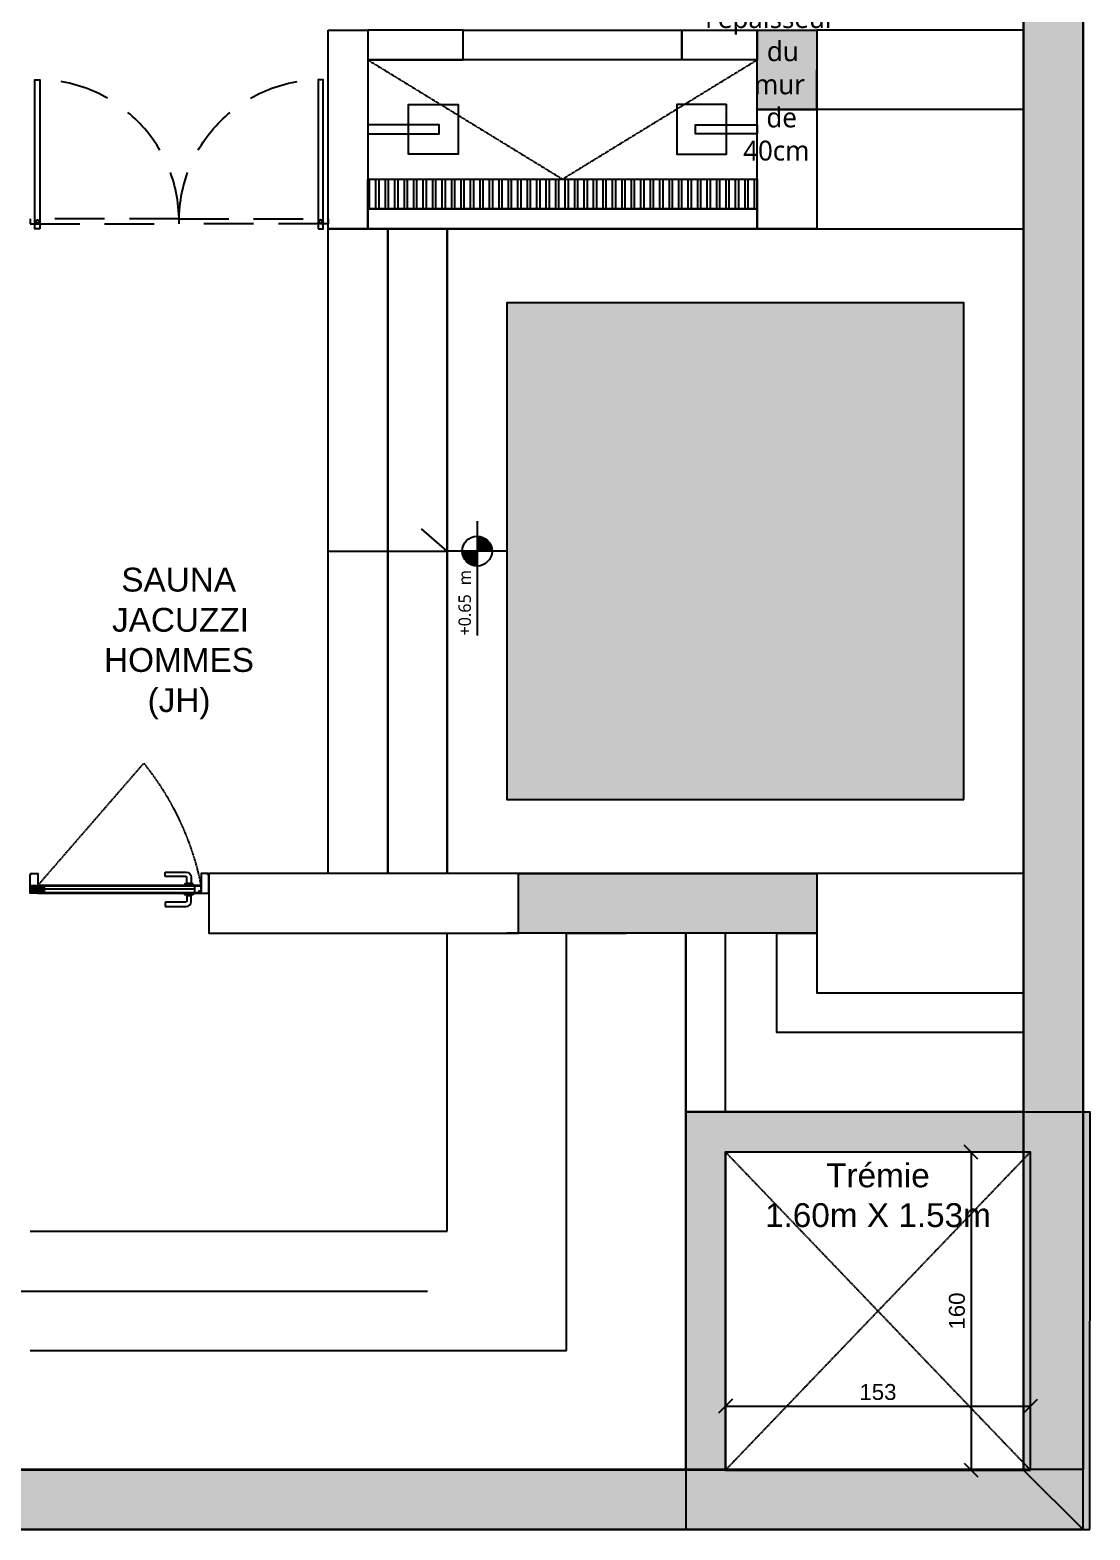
# Model space of a CAD drawing. Header units: millimetres. Extents: x 71819 to 78266, y 23672 to 38445.
# Drawn here: x 77134 to 77668, y 25493 to 26248 of the extents above; entities that cross this region are included whole.
import ezdxf
from ezdxf.enums import TextEntityAlignment as Align

# ---------------------------------------------------------------- set-up
doc = ezdxf.new("R2010")
doc.units = ezdxf.units.MM
doc.linetypes.add('CACHE', pattern=[0.375, 0.25, -0.125])
doc.linetypes.add('PROJECTION', pattern=[0.375, 0.25, -0.125])
doc.layers.add('Plan Archi', color=8, linetype='Continuous')
doc.styles.add('0-TEXT-ANNO', font='', dxfattribs={"height": 2.5})
doc.styles.get("Standard").update_dxf_attribs({"font": 'arial.ttf'})
doc.styles.get('0-TEXT-ANNO').set_extended_font_data('Roboto Light')
doc.dimstyles.new('Copie1.50', dxfattribs={"dimtxt": 8, "dimasz": 7, "dimexe": 0.18, "dimexo": 0.0625, "dimgap": 3, "dimtad": 3, "dimdec": 0, "dimzin": 0, "dimdsep": 46, "dimtxsty": 'Standard', "dimblk1": 'OBLIQUE', "dimblk2": 'OBLIQUE', "dimsah": 1, "dimcen": 0.09, "dimse1": 1, "dimse2": 1, "dimclrt": 256, "dimadec": 0, "dimazin": 0, "dimtfac": 1, "dimtdec": 0, "dimtofl": 0, "dimtmove": 0, "dimatfit": 3, "dimfxl": 1, "dimtolj": 1, "dimtzin": 0, "dimarcsym": 0})

# ---------------------------------------------------------------- blocks, each defined once
blk = doc.blocks.new('_OBLIQUE')
at = {"color": 0, "linetype": 'ByBlock'}
blk.add_line((-0.5, -0.5), (0.5, 0.5), dxfattribs=at)
blk = doc.blocks.new('*D334')
at = {"layer": 'Defpoints', "color": 0, "transparency": 16777216}
for p in [(77484.43, 25603.44), (77637.85, 25603.44), (77637.85, 25555.57)]:
    blk.add_point(p, dxfattribs=at)
at = {"layer": 'Plan Archi', "color": 0, "lineweight": -2, "transparency": 16777216}
blk.add_line((77484.43, 25555.57), (77637.85, 25555.57), dxfattribs=at)
at = {"layer": 'Plan Archi', "color": 0, "lineweight": -2, "transparency": 16777216, "xscale": 7, "yscale": 7, "zscale": 7, "rotation": 180}
blk.add_blockref('_OBLIQUE', (77484.43, 25555.57), dxfattribs=at)
at = {"layer": 'Plan Archi', "color": 0, "lineweight": -2, "transparency": 16777216, "xscale": 7, "yscale": 7, "zscale": 7}
blk.add_blockref('_OBLIQUE', (77637.85, 25555.57), dxfattribs=at)
at = {"layer": 'Plan Archi', "transparency": 16777216, "insert": (77561.14, 25562.66), "char_height": 8, "attachment_point": 5}
blk.add_mtext('\\A1;153', dxfattribs=at)
blk = doc.blocks.new('*D335')
at = {"layer": 'Defpoints', "color": 0, "transparency": 16777216}
for p in [(77561.14, 25683.44), (77561.14, 25523.44), (77607.97, 25523.44)]:
    blk.add_point(p, dxfattribs=at)
at = {"layer": 'Plan Archi', "color": 0, "lineweight": -2, "transparency": 16777216}
blk.add_line((77607.97, 25683.44), (77607.97, 25523.44), dxfattribs=at)
at = {"layer": 'Plan Archi', "color": 0, "lineweight": -2, "transparency": 16777216, "xscale": 7, "yscale": 7, "zscale": 7}
for p, rotation in [((77607.97, 25683.44), 90), ((77607.97, 25523.44), 270)]:
    blk.add_blockref('_OBLIQUE', p, dxfattribs=dict(at, rotation=rotation))
at = {"layer": 'Plan Archi', "transparency": 16777216, "insert": (77600.89, 25603.44), "char_height": 8, "attachment_point": 5, "rotation": 90}
blk.add_mtext('\\A1;160', dxfattribs=at)
blk = doc.blocks.new('A$C41E20939')
at = {"color": 252, "linetype": 'PROJECTION'}
blk.add_line((86, 4), (32.75, 65.42), dxfattribs=at)
at = {"color": 252}
for p, q in [((11.1, 5.02), (8.9, 5.02)), ((11.1, 4.82), (8.9, 4.82)), ((86.16, 0), (81.66, 0)), ((83.04, 3.23), (83.04, 1.13)), ((83.04, 3.23), (84.54, 3.23)), ((83.04, 1.13), (83.08, 1.13)), ((83.94, 1.13), (83.08, 1.13)), ((83.19, 1.43), (83.19, 2.96)), ((85.27, 2.05), (83.25, 2.44)), ((83.25, 2.41), (83.42, 2.41)), ((84.22, 2.35), (83.25, 2.35)), ((84.54, 3.11), (83.34, 3.11)), ((83.94, 1.28), (83.34, 1.28)), ((83.42, 2.78), (83.42, 2.72)), ((83.42, 2.72), (83.42, 2.46)), ((83.42, 2.72), (83.65, 2.67)), ((83.42, 2.46), (83.42, 2.24)), ((83.42, 2.24), (83.42, 2.1)), ((83.42, 2.1), (83.42, 2.03)), ((83.51, 2.08), (83.42, 2.1)), ((83.99, 1.39), (83.46, 2.15)), ((83.54, 2.86), (83.49, 2.86)), ((83.54, 1.96), (83.49, 1.96)), ((84.14, 1.96), (83.51, 2.08)), ((83.57, 2.86), (83.54, 2.86)), ((83.54, 1.96), (83.54, 2.86)), ((83.57, 1.96), (83.54, 1.96)), ((83.69, 3.11), (83.57, 3.04)), ((83.57, 3.04), (83.57, 2.86)), ((83.57, 1.4), (83.57, 1.96)), ((83.69, 1.32), (83.57, 1.4)), ((83.65, 2.67), (83.94, 2.62)), ((83.69, 3.11), (84.88, 3.11)), ((83.69, 1.32), (84.05, 1.32)), ((83.73, 2.84), (83.73, 2.08)), ((83.94, 2.62), (84.97, 2.42)), ((83.94, 1.28), (83.94, 1.13)), ((85.75, 1.13), (83.94, 1.13)), ((84.29, 1.75), (84.07, 2.06)), ((84.9, 1.81), (84.14, 1.96)), ((84.69, 1.18), (84.29, 1.75)), ((85.61, 1.18), (84.39, 1.18)), ((85.56, 1.67), (84.44, 1.67)), ((84.54, 3.23), (84.54, 3.11)), ((84.54, 3.23), (85.82, 3.23)), ((85.52, 2.84), (84.83, 2.84)), ((84.88, 3.22), (84.88, 3.11)), ((84.97, 2.67), (84.97, 2.84)), ((85.49, 2.24), (84.97, 2.67)), ((84.97, 2.09), (84.97, 2.67)), ((84.97, 2.42), (85.02, 2.41)), ((85.14, 2.23), (85.08, 1.93)), ((85.11, 1.75), (85.19, 1.67)), ((85.19, 1.67), (85.68, 1.18)), ((85.33, 2.44), (85.33, 3.34)), ((85.42, 1.45), (86.47, 1.45)), ((85.48, 2.22), (85.49, 2.24)), ((85.49, 2.24), (85.66, 2.71)), ((85.78, 2.84), (85.52, 2.84)), ((85.69, 1.86), (85.53, 2.03)), ((85.82, 3.23), (85.82, 3.23)), ((85.82, 3.23), (85.82, 1.81)), ((85.82, 1.1), (85.82, 1.1)), ((85.95, 0.92), (85.95, 1.97)), ((86.08, 3.3), (86.08, 3.3)), ((86.08, 3.3), (87.28, 3.3)), ((86.08, 3.23), (86.08, 3.3)), ((86.08, 3.3), (88.7, 3.3)), ((86.08, 1.81), (86.08, 3.23)), ((87.2, 3.23), (86.08, 3.23)), ((86.08, 1.1), (86.08, 0.9)), ((86.19, 0.9), (86.08, 0.9)), ((87.07, 2.84), (86.12, 2.84)), ((86.19, 0.95), (86.19, 1.16)), ((86.19, 0.95), (86.41, 1.01)), ((86.19, 0.9), (86.19, 0.95)), ((88.7, 0.9), (86.19, 0.9)), ((86.37, 2.03), (86.2, 1.86)), ((86.21, 1.18), (86.78, 1.75)), ((86.23, 2.71), (86.41, 2.22)), ((87.5, 1.18), (86.28, 1.18)), ((86.7, 1.67), (86.33, 1.67)), ((87.65, 1.01), (86.41, 1.01)), ((86.57, 3.3), (86.57, 2.4)), ((88.68, 2.45), (86.59, 2.04)), ((87.45, 1.67), (86.7, 1.67)), ((86.81, 1.93), (86.75, 2.23)), ((86.87, 2.41), (86.92, 2.42)), ((86.92, 2.84), (86.92, 2.09)), ((86.92, 2.42), (87.96, 2.62)), ((87.75, 1.96), (86.99, 1.81)), ((87.2, 3.23), (87.2, 3.11)), ((87.2, 3.11), (88.35, 3.11)), ((87.21, 1.18), (87.6, 1.75)), ((87.28, 3.3), (88.7, 3.3)), ((87.28, 3.19), (87.28, 3.3)), ((88.44, 3.19), (87.28, 3.19)), ((87.82, 2.06), (87.6, 1.75)), ((88.45, 1.08), (87.65, 1.01)), ((88.5, 2.35), (87.67, 2.35)), ((88.38, 2.08), (87.75, 1.96)), ((88.35, 1.31), (87.83, 1.31)), ((88.44, 2.15), (87.9, 1.39)), ((87.96, 2.62), (88.25, 2.67)), ((88.16, 1.96), (88.16, 2.87)), ((88.25, 2.67), (88.48, 2.72)), ((88.35, 3.11), (88.48, 3.04)), ((88.48, 1.39), (88.35, 1.31)), ((88.48, 2.1), (88.38, 2.08)), ((88.48, 3.04), (88.48, 2.46)), ((88.48, 2.46), (88.48, 2.24)), ((88.48, 2.24), (88.48, 1.39)), ((88.64, 2.35), (88.5, 2.35)), ((88.59, 3.04), (88.59, 1.23)), ((88.7, 0.9), (88.7, 3.3)), ((11.1, -0.82), (8.9, -0.82)), ((11.1, -1.02), (8.9, -1.02))]:
    blk.add_line(p, q, dxfattribs=at)
for points in [[(0, 9.49), (0, 5.42), (0, 9.49), (0.5, 9.49), (0.5, 9.99), (3.8, 9.99), (3.8, 0.9), (4.8, 0.9), (4.8, 0), (0.5, 0), (0.5, 0), (0, 0), (0, 9.49)], [(90, 0.5), (90, 9.48), (89.5, 9.48), (89.5, 9.98), (86, 9.98), (86, 0.9), (85, 0.9), (85, 0), (89.5, 0), (89.5, 0), (90, 0), (90, 9.48)], [(89.34, 1), (89.34, 4), (4, 4), (4.1, 1), (5, 1), (5, 0), (86.24, 0), (86.24, 1), (89.34, 1)], [(7, 2), (82.9, 2)]]:
    blk.add_lwpolyline(points, dxfattribs=at)
for points in [[(11.1, 4.72), (11.11, 7.9, -0.414214), (11.61, 8.4), (21.66, 8.38, 0.414214), (21.96, 8.68), (21.96, 10.28, 0.414214), (21.66, 10.58), (11.41, 10.6, 0.414207), (8.91, 8.1), (8.9, 4.72)], [(11.1, -0.72), (11.1, -3.9, 0.414214), (11.6, -4.4), (21.65, -4.4, -0.414214), (21.95, -4.7), (21.95, -6.3, -0.414214), (21.65, -6.6), (11.4, -6.6, -0.414207), (8.9, -4.1), (8.9, -0.72)]]:
    blk.add_lwpolyline(points, format="xyb", dxfattribs=at)
for points in [[(85.9, 3.8), (4, 3.8), (4, 4), (85.9, 4)], [(4.1, 1), (5, 1), (5, 0.2), (7, 0.2), (7, 3.8), (4, 3.8)], [(5, 0.2), (84.9, 0.2), (84.9, 0), (5, 0)], [(7, 3.8), (86.24, 3.8), (86.24, 0.2), (7, 0.2)], [(7.85, 4.72), (12.15, 4.72), (12.15, 4), (7.85, 4)], [(82.9, 0.2), (84.9, 0.2), (84.9, 1), (85.9, 1), (85.9, 3.8), (82.9, 3.8)], [(7.85, -0.72), (12.15, -0.72), (12.15, 0), (7.85, 0)]]:
    blk.add_lwpolyline(points, close=True, dxfattribs=at)
for centre in [(83.73, 2.35), (85.33, 2.84), (85.95, 1.45), (86.57, 2.84), (88.16, 2.35)]:
    blk.add_circle(centre, 0.188, dxfattribs=at)
at = {"color": 252, "linetype": 'PROJECTION'}
blk.add_arc((142.92, -23.6), 141.63, 141.06064, 168.7646, dxfattribs=at)
at = {"color": 252}
for centre, radius, start, end in [((83.34, 2.96), 0.15, 90, 180), ((83.34, 1.43), 0.15, 180, 210), ((83.34, 1.43), 0.15, 210, 270), ((83.73, 2.35), 0.338, 90, 180), ((83.73, 2.35), 0.338, 180, 215), ((83.49, 2.78), 0.075, 90, 180), ((83.49, 2.03), 0.075, 180, 270), ((83.73, 2.35), 0.338, 339.8499, 90), ((84.39, 1.67), 0.488, 215, 270), ((84.23, 2.17), 0.188, 159.8499, 215), ((84.44, 1.86), 0.188, 215, 270), ((84.93, 1.96), 0.15, 258.99999, 314.26504), ((85.33, 2.84), 0.356, 90, 180), ((85.46, 2.09), 0.488, 180, 225), ((84.99, 2.26), 0.15, 349, 78.99999), ((84.93, 1.96), 0.15, 314.26504, 349), ((85.33, 2.84), 0.356, 50, 90), ((85.66, 2.16), 0.188, 160, 225), ((85.33, 2.84), 0.356, 340, 50), ((85.56, 1.86), 0.188, 270, 312.83343), ((85.61, 1), 0.188, 53.13011, 90), ((85.95, 1.45), 0.375, 225, 306.8699), ((85.82, 2), 0.188, 225, 282.76905), ((85.95, 1.45), 0.375, 77.23096, 132.83343), ((85.95, 1.45), 0.375, 233.13011, 315), ((85.95, 1.45), 0.375, 239.31658, 249.51269), ((85.95, 1.45), 0.375, 47.16657, 102.76905), ((86.07, 2), 0.188, 257.23096, 315), ((86.28, 1), 0.188, 90, 126.8699), ((86.33, 1.86), 0.188, 227.16657, 270), ((86.57, 2.84), 0.356, 90, 200), ((86.23, 2.16), 0.188, 315, 20), ((86.57, 2.84), 0.356, 0, 90), ((86.9, 2.26), 0.15, 101, 191), ((86.43, 2.09), 0.488, 315, 0), ((86.96, 1.96), 0.15, 191, 225.73497), ((86.96, 1.96), 0.15, 225.73497, 281), ((87.45, 1.86), 0.188, 270, 325), ((87.5, 1.67), 0.488, 270, 325), ((88.16, 2.35), 0.338, 90, 200.15009), ((87.67, 2.17), 0.188, 325, 20.15009), ((88.16, 2.35), 0.338, 0, 90), ((88.44, 3.04), 0.15, 0, 90), ((88.16, 2.35), 0.338, 325, 0), ((88.44, 1.23), 0.15, 275, 0)]:
    blk.add_arc(centre, radius, start, end, dxfattribs=at)
blk = doc.blocks.new('A$C2dfc1057')
h = blk.add_hatch(color=252)
h.dxf.hatch_style = 1
h.paths.add_polyline_path([(-0.6, 7.8568), (-0.3, 7.8568), (-0.3, 0.5018), (-0.6, 0.5018)])
h = blk.add_hatch(color=252)
h.dxf.hatch_style = 1
h.paths.add_polyline_path([(-1.941, 7.7456), (-1.641, 7.7456), (-1.641, 7.3456), (-1.941, 7.3456)])
h = blk.add_hatch(color=252)
h.dxf.hatch_style = 1
h.paths.add_polyline_path([(-3.141, 3.5016), (-1.641, 3.5016), (-1.641, 3.2016), (-3.141, 3.2016)])
h = blk.add_hatch(color=252)
h.dxf.hatch_style = 1
h.paths.add_polyline_path([(-2.1, 0.5018), (-2.1, 2.1017), (-0.6, 2.1017), (-0.6, 2.3017), (-2.3, 2.3017), (-2.3, 0.5018)])
h = blk.add_hatch(color=252)
h.dxf.hatch_style = 1
h.paths.add_polyline_path([(-0.3, 0.5018), (-7.8999, 0.5018), (-7.8999, 0.2018), (-0.3, 0.2018)])
at = {"color": 252}
for points in [[(-0.6, 7.8568), (-0.3, 7.8568), (-0.3, 0.5018), (-0.6, 0.5018)], [(-1.941, 7.7456), (-1.641, 7.7456), (-1.641, 7.3456), (-1.941, 7.3456)], [(-3.141, 3.5016), (-1.641, 3.5016), (-1.641, 3.2016), (-3.141, 3.2016)], [(-2.1, 0.5018), (-2.1, 2.1017), (-0.6, 2.1017), (-0.6, 2.3017), (-2.3, 2.3017), (-2.3, 0.5018)], [(-0.3, 0.5018), (-7.8999, 0.5018), (-7.8999, 0.2018), (-0.3, 0.2018)]]:
    blk.add_lwpolyline(points, close=True, dxfattribs=at)
blk = doc.blocks.new('A$C021d6aa6')
at = {"color": 252, "linetype": 'PROJECTION'}
blk.add_lwpolyline([(-0.75, -0.025), (0, -0.025), (0, 0), (-0.75, 0)], close=True, dxfattribs=at)
at = {"color": 252}
blk.add_lwpolyline([(-0.05, 0.025), (-0.025, 0.025), (-0.025, -0.725), (-0.05, -0.725)], close=True, dxfattribs=at)
blk.add_circle((-0.0375, -0.0125), 0.0075, dxfattribs=at)
at = {"color": 252, "linetype": 'PROJECTION'}
blk.add_arc((-0.0375, -0.0125), 0.7125, 180, 270, dxfattribs=at)
blk = doc.blocks.new('*U187')
at = {"transparency": 16777216}
for points in [[(-1.5, 0, -0.414214), (0, 1.5), (0, 0)], [(1.5, 0, -0.414214), (0, -1.5), (0, 0)]]:
    blk.add_hatch(color=256, dxfattribs=at).paths.add_polyline_path(points)
for points in [[(0, -3), (0, 3)], [(3, 0), (-8.5, 0)]]:
    blk.add_lwpolyline(points, dxfattribs=at)
blk.add_circle((0, 0), 1.5, dxfattribs=at)
at = {"transparency": 16777216, "style": '0-TEXT-ANNO'}
blk.add_text('m', height=1.25, dxfattribs=at).set_placement((-1.91, 1.25), align=Align.MIDDLE_RIGHT)
for tag, p in [('NR', (-8.5, 1.25)), ('NA', (-8.5, -1.25))]:
    blk.add_attdef(tag, text='', height=1.25, dxfattribs=at).set_placement(p, align=Align.MIDDLE_LEFT)
blk = doc.blocks.new('*U119')
at = {"color": 252}
blk.add_lwpolyline([(0.2045, -0.0235), (0.2045, -0.1245, 0.414214), (0.2055, -0.1255), (0.4535, -0.1255, 0.414214), (0.4545, -0.1245), (0.4545, 0.1235, 0.414214), (0.4535, 0.1245), (0.2055, 0.1245, 0.414214), (0.2045, 0.1235), (0.2045, 0.0225)], format="xyb", close=True, dxfattribs=at)
blk.add_lwpolyline([(0, 0.0225), (0.3595, 0.0225), (0.3595, -0.0235), (0, -0.0235)], close=True, dxfattribs=at)
blk = doc.blocks.new('*U118')
at = {"color": 252}
blk.add_lwpolyline([(0.1545, -0.0235), (0.1545, -0.1245, 0.414214), (0.1555, -0.1255), (0.4035, -0.1255, 0.414214), (0.4045, -0.1245), (0.4045, 0.1235, 0.414214), (0.4035, 0.1245), (0.1555, 0.1245, 0.414214), (0.1545, 0.1235), (0.1545, 0.0225)], format="xyb", close=True, dxfattribs=at)
blk.add_lwpolyline([(0, 0.0225), (0.3095, 0.0225), (0.3095, -0.0235), (0, -0.0235)], close=True, dxfattribs=at)

msp = doc.modelspace()

# ---------------------------------------------------------------- hatches: boundary and pattern name
at = {"layer": 'Plan Archi'}
h = msp.add_hatch(dxfattribs=at)
h.set_pattern_fill('ANSI32', color=256, scale=0.5, angle=45)
h.set_pattern_definition([(90, (-71700.5677, 21115.8034), (-4.7625, 0), []), (90, (-71698.98, 21117.391), (-4.7625, 0), [])])
h.paths.add_polyline_path([(77500.33, 26158.01), (77304.44, 26158.01), (77304.44, 26173.01), (77500.33, 26173.01)])
at = {"layer": 'Plan Archi', "true_color": 0x95b0cb}
h = msp.add_hatch(color=253, dxfattribs=at)
h.dxf.hatch_style = 1
h.paths.add_polyline_path([(77604.43, 25860.81), (77604.43, 26110.81), (77374.43, 26110.81), (77374.43, 25860.81)])
at = {"layer": 'Plan Archi'}
h = msp.add_hatch(color=256, dxfattribs=at)
h.paths.add_polyline_path([(77637.85, 25523.44), (77637.85, 25683.44), (77484.43, 25683.44), (77484.43, 25523.44)], flags=16)
h.paths.add_polyline_path([(77667.72, 25493.44), (77667.85, 25703.44), (77464.43, 25703.44), (77464.43, 25493.44)])

# ---------------------------------------------------------------- linework, layer by layer
for p, q in [((77634.43, 27554.48), (77634.43, 25523.44)), ((77664.43, 25493.45), (77664.43, 27524.48)), ((77634.43, 26248.01), (77530.33, 26248.01)), ((77530.33, 26248.01), (77530.33, 26228.01)), ((77634.43, 26248.01), (77634.43, 26228.01)), ((77530.33, 26208.01), (77530.33, 26228.01)), ((77634.43, 26208.01), (77634.43, 26228.01)), ((77634.43, 26208.01), (77530.33, 26208.01)), ((77344.43, 25643.63), (77344.43, 25793.61)), ((77344.43, 25793.61), (77374.43, 25793.61)), ((77404.43, 25793.61), (77374.43, 25793.61)), ((77404.43, 25583.63), (77404.43, 25793.61)), ((77404.43, 25793.61), (77434.43, 25793.61)), ((77404.43, 25583.63), (77404.43, 25793.61)), ((77464.43, 25793.61), (77434.43, 25793.61)), ((77464.43, 25523.63), (77464.43, 25793.61)), ((77134.44, 25643.63), (77344.43, 25643.63)), ((77134.44, 25583.63), (77404.43, 25583.63)), ((77134.44, 25583.63), (77404.43, 25583.63)), ((77634.43, 25523.44), (74397, 25523.27)), ((77134.44, 25523.63), (77464.43, 25523.63)), ((77634.43, 25523.44), (77664.43, 25493.45)), ((77664.43, 25493.44), (77634.43, 25523.44)), ((74377.7, 25493.27), (77664.43, 25493.44))]:
    msp.add_line(p, q, dxfattribs=at)
for points in [[(77284.44, 26248.01), (77304.44, 26248.01), (77304.44, 26148.01), (77284.44, 26148.01)], [(77352.38, 26248.01), (77304.44, 26248.01), (77304.44, 26233.01), (77352.38, 26233.01)], [(77352.38, 26248.01), (77462.38, 26248.01), (77462.38, 26233.01), (77352.38, 26233.01)], [(77462.38, 26248.01), (77500.33, 26248.01), (77500.33, 26233.01), (77462.38, 26233.01)], [(77500.33, 26208.01), (77530.33, 26208.01), (77530.33, 26148.01), (77500.33, 26148.01)], [(77500.33, 26158.01), (77304.44, 26158.01), (77304.44, 26173.01), (77500.33, 26173.01)], [(77304.44, 26158.01), (77500.33, 26158.01), (77500.33, 26148.01), (77304.44, 26148.01)], [(77284.44, 26148.01), (77314.44, 26148.01), (77314.44, 25823.61), (77284.44, 25823.61)], [(77314.44, 26148.01), (77344.43, 26148.01), (77344.43, 25823.61), (77314.44, 25823.61)], [(77344.43, 26148.01), (77634.43, 26148.01), (77634.43, 25823.61), (77344.43, 25823.61)], [(77604.43, 25860.81), (77604.43, 26110.81), (77374.43, 26110.81), (77374.43, 25860.81)], [(77380.33, 25823.61), (77224.43, 25823.61), (77224.43, 25793.61), (77380.33, 25793.61)], [(77464.43, 25703.63), (77484.43, 25703.63), (77484.43, 25793.61), (77464.43, 25793.61)], [(77530.33, 25793.61), (77530.33, 25763.61), (77634.43, 25763.61), (77634.43, 25743.61), (77510.33, 25743.61), (77510.33, 25793.61)], [(77667.72, 25493.44), (77667.85, 25703.44), (77464.43, 25703.44), (77464.43, 25493.44)], [(77637.85, 25523.44), (77637.85, 25683.44), (77484.43, 25683.44), (77484.43, 25523.44)]]:
    msp.add_lwpolyline(points, close=True, dxfattribs=at)
at = {"layer": 'Plan Archi', "linetype": 'PROJECTION'}
msp.add_lwpolyline([(77304.44, 26233.01), (77402.38, 26173.01), (77500.33, 26233.01)], close=True, dxfattribs=at)
at = {"layer": 'Plan Archi'}
msp.add_lwpolyline([(77284.44, 25985.81), (77344.43, 25985.81), (77331.42, 25997.02)], dxfattribs=at)
at = {"layer": 'Plan Archi', "linetype": 'CACHE'}
for points in [[(77484.43, 25683.44), (77637.85, 25523.44), (77637.85, 25683.44), (77484.43, 25523.44)], [(77068.03, 25613.45), (77334.44, 25613.45)]]:
    msp.add_lwpolyline(points, dxfattribs=at)

# ---------------------------------------------------------------- block references
ref = msp.add_blockref('*U187', (77359.43, 25985.81), dxfattribs=dict(xscale=5.000000000000018, yscale=5.000000000000018, zscale=5.000000000000018, rotation=90))
ref.add_attrib('NR', '+0.65', dxfattribs={"transparency": 16777216, "height": 6.25, "rotation": 90, "style": '0-TEXT-ANNO'}).set_placement((77353.18, 25943.31), align=Align.MIDDLE_LEFT)
at = {"layer": 'Plan Archi', "xscale": 100, "yscale": 100, "zscale": 100}
msp.add_blockref('A$C2dfc1057', (77694.43, 25473.45), dxfattribs=at)
at = {"layer": 'Plan Archi', "lineweight": 18, "yscale": 100, "zscale": 100, "rotation": 180}
for p, xscale in [((77134.44, 26150.51), 100), ((77284.44, 26150.51), -100)]:
    msp.add_blockref('A$C021d6aa6', p, dxfattribs=dict(at, xscale=xscale))
at = {"layer": 'Plan Archi', "yscale": 100, "zscale": 100, "rotation": 180}
for name, p, xscale in [('*U119', (77304.44, 26197.96), -100), ('*U118', (77500.35, 26197.96), 100)]:
    msp.add_blockref(name, p, dxfattribs=dict(at, xscale=xscale))
at = {"layer": 'Plan Archi', "lineweight": 18, "xscale": -1, "rotation": 5.976468200330486e-05}
msp.add_blockref('A$C41E20939', (77224.44, 25813.63), dxfattribs=at)

# ---------------------------------------------------------------- texts
at = {"layer": 'Plan Archi', "linetype": 'ByBlock', "style": '0-TEXT-ANNO'}
for s, p in [("l'épaisseur", (77474.28, 26249.01)), ('du', (77505.23, 26232.34)), ('mur', (77498.81, 26215.67)), ('de', (77505, 26199.01)), ('40cm', (77493.33, 26182.34))]:
    msp.add_text(s, height=10, dxfattribs=at).set_placement(p)
at = {"layer": 'Plan Archi', "linetype": 'ByBlock'}
for s, p in [('SAUNA', (77180.38, 25965.46)), ('JACUZZI', (77175.72, 25945.25)), ('HOMMES', (77171.7, 25925.04)), ('(JH)', (77193.62, 25904.84))]:
    msp.add_text(s, height=12, rotation=360, dxfattribs=at).set_placement(p)
at = {"layer": 'Plan Archi', "insert": (77561.14, 25661.62), "char_height": 12, "width": 182.5338, "attachment_point": 5}
msp.add_mtext('Trémie\\P1.60m X 1.53m', dxfattribs=at)

# ---------------------------------------------------------------- dimensions: what is measured, and where the dimension line sits
at = {"layer": 'Plan Archi', "color": 6}
for p1, p2, distance, picture, middle in [((77561.14, 25683.44), (77561.14, 25523.44), 46.83, '*D335', (77600.89, 25603.44)), ((77484.43, 25603.44), (77637.85, 25603.44), -47.88, '*D334', (77561.14, 25562.66))]:
    dim = msp.add_aligned_dim(p1=p1, p2=p2, distance=distance, dimstyle='Copie1.50', override={"dimfxl": 0.18, "dimfxlon": 1}, dxfattribs=at)
    dim.commit()
    dim.dimension.update_dxf_attribs({"geometry": picture, "text_midpoint": middle})

doc.saveas('drawing.dxf')
